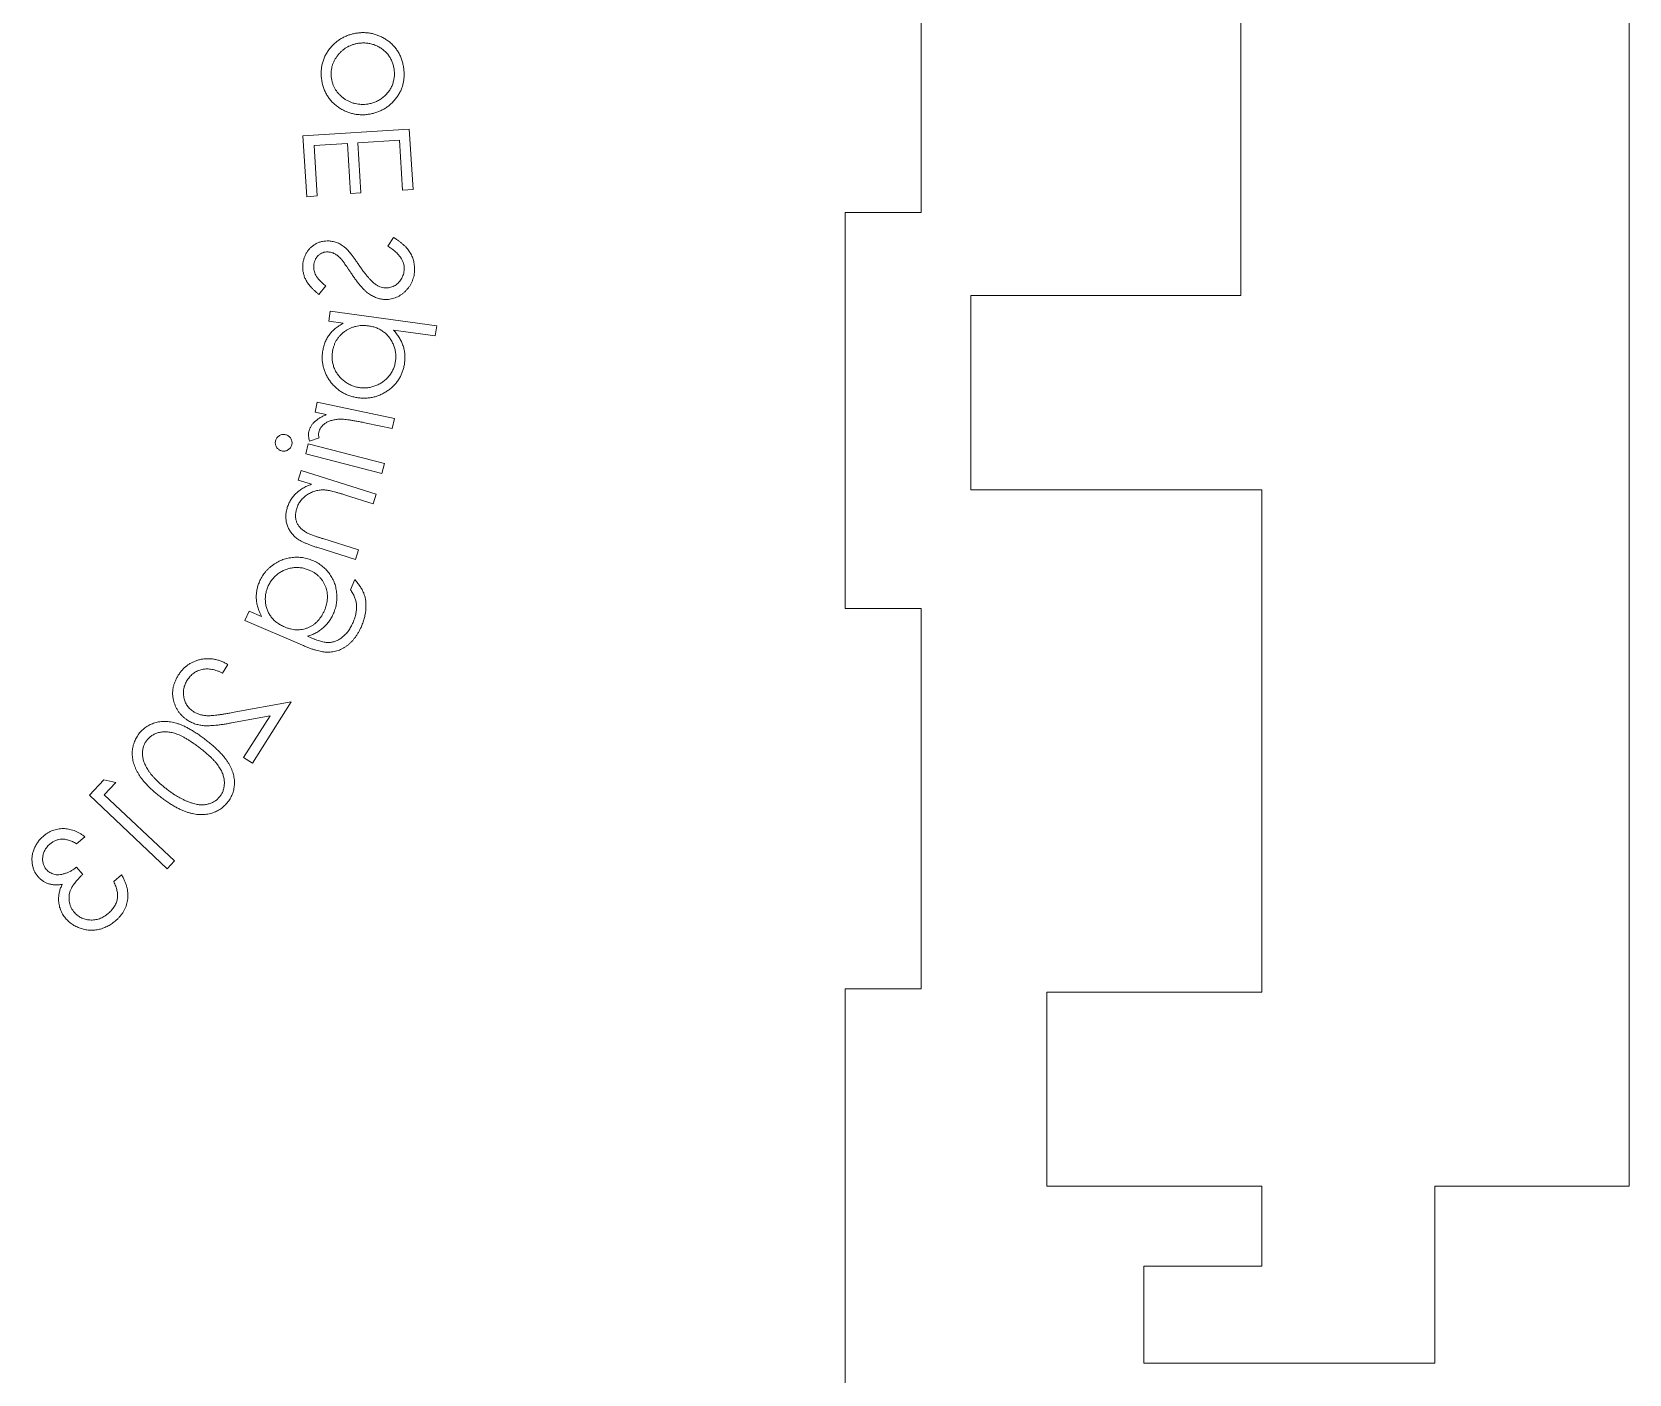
# Model space of a CAD drawing. Header units: inches. Extents: x 0 to 26.9, y 0 to 19.8.
# Drawn here: x 12.935 to 14.992, y 11.96 to 13.689 of the extents above; entities that cross this region are included whole.
import ezdxf

# ---------------------------------------------------------------- set-up
doc = ezdxf.new("R2010")
doc.units = ezdxf.units.IN
doc.header["$MEASUREMENT"] = 0

msp = doc.modelspace()

# ---------------------------------------------------------------- linework, layer by layer
at = {"color": 7, "linetype": 'Continuous', "lineweight": 15}
for p, q in [((14.9924, 12.2022), (14.9924, 15.1722)), ((14.4924, 14.0252), (14.4924, 13.3492)), ((14.0807, 13.4564), (14.0807, 13.9464)), ((13.9827, 13.4564), (14.0807, 13.4564)), ((13.9827, 12.9464), (13.9827, 13.4564)), ((14.1444, 13.3492), (14.1444, 13.0992)), ((14.4924, 13.3492), (14.1444, 13.3492)), ((14.1444, 13.0992), (14.5194, 13.0992)), ((14.5194, 13.0992), (14.5194, 12.4522)), ((14.0807, 12.9464), (13.9827, 12.9464)), ((14.0807, 12.4564), (14.0807, 12.9464)), ((13.2948, 12.9084), (13.29, 12.9105)), ((13.9827, 12.4564), (14.0807, 12.4564)), ((13.9827, 11.9464), (13.9827, 12.4564)), ((14.2424, 12.4522), (14.2424, 12.2022)), ((14.5194, 12.4522), (14.2424, 12.4522)), ((14.2424, 12.2022), (14.5194, 12.2022)), ((14.5194, 12.2022), (14.5194, 12.0992)), ((14.7424, 12.2022), (14.9924, 12.2022)), ((14.7424, 11.9742), (14.7424, 12.2022)), ((14.3674, 11.9742), (14.3674, 12.0992)), ((14.5194, 12.0992), (14.3674, 12.0992)), ((14.3674, 11.9742), (14.7424, 11.9742))]:
    msp.add_line(p, q, dxfattribs=at)
at = {"color": 1, "linetype": 'Continuous', "lineweight": 15}
for p, q in [((13.4212, 13.5637), (13.2842, 13.5551)), ((13.4261, 13.4858), (13.4212, 13.5637)), ((13.2842, 13.5551), (13.2891, 13.4766)), ((13.2985, 13.5423), (13.3414, 13.545)), ((13.3026, 13.4775), (13.2985, 13.5423)), ((13.3414, 13.545), (13.3454, 13.4807)), ((13.3548, 13.5458), (13.4085, 13.5492)), ((13.3588, 13.4815), (13.3548, 13.5458)), ((13.4085, 13.5492), (13.4126, 13.4849)), ((13.2891, 13.4766), (13.3026, 13.4775)), ((13.3454, 13.4807), (13.3588, 13.4815)), ((13.4126, 13.4849), (13.4261, 13.4858)), ((13.401, 13.424), (13.3934, 13.4127)), ((13.3046, 13.3508), (13.3136, 13.3616)), ((13.3193, 13.3292), (13.3176, 13.3163)), ((13.3176, 13.3163), (13.336, 13.3138)), ((13.4565, 13.3102), (13.3193, 13.3292)), ((13.4007, 13.3048), (13.4547, 13.2974)), ((13.4547, 13.2974), (13.4565, 13.3102)), ((13.3024, 13.2121), (13.2997, 13.199)), ((13.402, 13.1911), (13.3024, 13.2121)), ((13.2997, 13.199), (13.3142, 13.1959)), ((13.3992, 13.178), (13.402, 13.1911)), ((13.3656, 13.1851), (13.3992, 13.178)), ((13.291, 13.1582), (13.2877, 13.1455)), ((13.3891, 13.1329), (13.291, 13.1582)), ((13.2927, 13.1616), (13.3049, 13.166)), ((13.2877, 13.1455), (13.3858, 13.1202)), ((13.3858, 13.1202), (13.3891, 13.1329)), ((13.2818, 13.1241), (13.2779, 13.1117)), ((13.2779, 13.1117), (13.2952, 13.1062)), ((13.3785, 13.0936), (13.2818, 13.1241)), ((13.3391, 13.0923), (13.3745, 13.0811)), ((13.3745, 13.0811), (13.3785, 13.0936)), ((13.302, 13.025), (13.3518, 13.0092)), ((13.3557, 13.0216), (13.3096, 13.0362)), ((13.3518, 13.0092), (13.3557, 13.0216)), ((13.3509, 12.9834), (13.3453, 12.9704)), ((13.2147, 12.9427), (13.2095, 12.9307)), ((13.2309, 12.9358), (13.2147, 12.9427)), ((13.2095, 12.9307), (13.2836, 12.8989)), ((13.1805, 12.8629), (13.1876, 12.874)), ((13.2691, 12.8261), (13.1929, 12.8121)), ((13.219, 12.7471), (13.2691, 12.8261)), ((13.1922, 12.7988), (13.2418, 12.808)), ((13.2418, 12.808), (13.2077, 12.7543)), ((13.2077, 12.7543), (13.219, 12.7471)), ((13.0276, 12.7255), (13.0091, 12.7058)), ((13.0431, 12.7222), (13.0276, 12.7255)), ((13.0283, 12.7064), (13.0431, 12.7222)), ((13.0091, 12.7058), (13.1092, 12.6111)), ((13.1186, 12.6211), (13.0283, 12.7064)), ((12.9925, 12.6433), (13.0031, 12.6523)), ((13.0006, 12.6038), (12.9925, 12.6133)), ((13.1092, 12.6111), (13.1186, 12.6211)), ((13.0506, 12.6031), (13.0404, 12.5945))]:
    msp.add_line(p, q, dxfattribs=at)
for points, knots in [([(13.3533, 13.6872), (13.3516, 13.6869), (13.3482, 13.6863), (13.3434, 13.6849), (13.3387, 13.6831), (13.3344, 13.6808), (13.3302, 13.6782), (13.3263, 13.6752), (13.3226, 13.6718), (13.3204, 13.6692), (13.3193, 13.6679)], [0, 0, 0, 0, 0.129511, 0.255611, 0.379323, 0.50178, 0.623973, 0.746558, 0.871667, 1, 1, 1, 1]), ([(13.4138, 13.643), (13.4134, 13.6448), (13.4128, 13.6485), (13.4112, 13.6538), (13.4092, 13.6587), (13.4067, 13.6633), (13.4038, 13.6676), (13.4004, 13.6715), (13.3966, 13.6751), (13.3923, 13.6783), (13.3878, 13.6811), (13.3832, 13.6834), (13.3784, 13.6853), (13.3736, 13.6866), (13.3686, 13.6876), (13.3636, 13.6879), (13.3585, 13.6879), (13.355, 13.6874), (13.3533, 13.6872)], [0, 0, 0, 0, 0.068388, 0.133815, 0.197535, 0.259551, 0.321309, 0.383007, 0.445346, 0.509457, 0.573366, 0.635531, 0.696014, 0.75605, 0.815902, 0.87628, 0.937462, 1, 1, 1, 1]), ([(13.3193, 13.6679), (13.3181, 13.6664), (13.3159, 13.6635), (13.3131, 13.6587), (13.3108, 13.6538), (13.3092, 13.6487), (13.3081, 13.6435), (13.3076, 13.6381), (13.3076, 13.6325), (13.3081, 13.6287), (13.3083, 13.6268)], [0, 0, 0, 0, 0.1287236, 0.2535238, 0.3757456, 0.4969867, 0.6184664, 0.7418508, 0.8685841, 1, 1, 1, 1]), ([(13.3209, 13.6288), (13.3208, 13.6301), (13.3204, 13.6327), (13.3204, 13.6366), (13.3208, 13.6404), (13.3215, 13.6442), (13.3227, 13.6478), (13.3243, 13.6514), (13.3262, 13.6548), (13.3285, 13.6582), (13.3312, 13.6613), (13.334, 13.6642), (13.3371, 13.6667), (13.3404, 13.6689), (13.3439, 13.6707), (13.3476, 13.6722), (13.3515, 13.6733), (13.3542, 13.6738), (13.3556, 13.6741)], [0, 0, 0, 0, 0.062912, 0.124195, 0.184493, 0.243892, 0.304259, 0.365395, 0.427576, 0.492627, 0.557694, 0.621164, 0.683237, 0.745062, 0.807038, 0.869968, 0.933955, 1, 1, 1, 1]), ([(13.3556, 13.6741), (13.3574, 13.6743), (13.361, 13.6747), (13.3663, 13.6745), (13.3716, 13.6736), (13.3767, 13.672), (13.3816, 13.6699), (13.386, 13.6671), (13.39, 13.6638), (13.3935, 13.66), (13.3964, 13.6558), (13.3988, 13.6512), (13.4005, 13.6463), (13.4012, 13.6428), (13.4015, 13.6411)], [0, 0, 0, 0, 0.086015, 0.170897, 0.254648, 0.340039, 0.424907, 0.507258, 0.58827, 0.670274, 0.752246, 0.833448, 0.915537, 1, 1, 1, 1]), ([(13.4015, 13.6411), (13.4017, 13.6393), (13.4021, 13.6359), (13.4019, 13.6307), (13.401, 13.6256), (13.3995, 13.6206), (13.3973, 13.616), (13.3945, 13.6116), (13.3911, 13.6077), (13.3871, 13.6042), (13.3827, 13.6011), (13.3779, 13.5987), (13.3729, 13.5969), (13.3693, 13.5962), (13.3676, 13.5959)], [0, 0, 0, 0, 0.084184, 0.166269, 0.24784, 0.329562, 0.411525, 0.492705, 0.57506, 0.659826, 0.745382, 0.829503, 0.913778, 1, 1, 1, 1]), ([(13.3693, 13.5828), (13.371, 13.5831), (13.3744, 13.5837), (13.3793, 13.5852), (13.384, 13.5871), (13.3885, 13.5894), (13.3927, 13.5921), (13.3966, 13.5953), (13.4004, 13.599), (13.4039, 13.603), (13.407, 13.6073), (13.4096, 13.6118), (13.4116, 13.6166), (13.4131, 13.6215), (13.4141, 13.6266), (13.4146, 13.6319), (13.4145, 13.6374), (13.414, 13.6411), (13.4138, 13.643)], [0, 0, 0, 0, 0.062864, 0.124089, 0.184223, 0.244135, 0.304459, 0.365177, 0.427343, 0.491434, 0.55564, 0.618143, 0.679418, 0.740916, 0.803095, 0.866516, 0.931977, 1, 1, 1, 1]), ([(13.3083, 13.6268), (13.3086, 13.6249), (13.3093, 13.6213), (13.3109, 13.6159), (13.3131, 13.6109), (13.3157, 13.6063), (13.3188, 13.6019), (13.3223, 13.5979), (13.3264, 13.5942), (13.3294, 13.5921), (13.331, 13.591)], [0, 0, 0, 0, 0.131439, 0.257845, 0.381175, 0.502789, 0.624107, 0.746559, 0.871319, 1, 1, 1, 1]), ([(13.3676, 13.5959), (13.3662, 13.5957), (13.3634, 13.5954), (13.3593, 13.5953), (13.3554, 13.5957), (13.3515, 13.5963), (13.3477, 13.5975), (13.344, 13.599), (13.3404, 13.6008), (13.337, 13.603), (13.3338, 13.6055), (13.3309, 13.6083), (13.3283, 13.6112), (13.3261, 13.6143), (13.3243, 13.6177), (13.3228, 13.6212), (13.3216, 13.6249), (13.3212, 13.6275), (13.3209, 13.6288)], [0, 0, 0, 0, 0.066048, 0.130437, 0.193214, 0.255367, 0.317354, 0.379609, 0.44307, 0.508279, 0.573307, 0.635934, 0.696579, 0.756644, 0.816373, 0.876413, 0.937404, 1, 1, 1, 1]), ([(13.331, 13.591), (13.3324, 13.5901), (13.3353, 13.5883), (13.3398, 13.5862), (13.3445, 13.5844), (13.3492, 13.5832), (13.3541, 13.5824), (13.3591, 13.582), (13.3642, 13.5821), (13.3676, 13.5826), (13.3693, 13.5828)], [0, 0, 0, 0, 0.128012, 0.253066, 0.375721, 0.498008, 0.620688, 0.744287, 0.870554, 1, 1, 1, 1]), ([(13.3178, 13.4196), (13.3163, 13.4196), (13.3134, 13.4196), (13.3092, 13.419), (13.3051, 13.4179), (13.3012, 13.4162), (13.2976, 13.414), (13.2943, 13.4113), (13.2914, 13.4082), (13.2889, 13.4047), (13.2869, 13.4008), (13.2853, 13.3967), (13.2843, 13.3924), (13.284, 13.3894), (13.2839, 13.3879)], [0, 0, 0, 0, 0.084955, 0.166974, 0.248521, 0.330093, 0.411724, 0.492569, 0.574523, 0.658481, 0.743798, 0.827767, 0.912918, 1, 1, 1, 1]), ([(13.3383, 13.4112), (13.3376, 13.4118), (13.336, 13.4131), (13.3336, 13.4147), (13.3311, 13.4161), (13.3286, 13.4172), (13.3259, 13.4182), (13.3233, 13.4188), (13.3205, 13.4193), (13.3187, 13.4195), (13.3178, 13.4196)], [0, 0, 0, 0, 0.132158, 0.26052, 0.386391, 0.509959, 0.63198, 0.75425, 0.876661, 1, 1, 1, 1]), ([(13.4279, 13.3812), (13.4279, 13.3822), (13.428, 13.3842), (13.4278, 13.3873), (13.4274, 13.3902), (13.4269, 13.3932), (13.4261, 13.396), (13.4251, 13.3988), (13.4239, 13.4015), (13.4224, 13.4042), (13.4207, 13.4068), (13.4187, 13.4094), (13.4165, 13.4119), (13.414, 13.4144), (13.4111, 13.4169), (13.408, 13.4193), (13.4047, 13.4217), (13.4023, 13.4232), (13.401, 13.424)], [0, 0, 0, 0, 0.05806, 0.114553, 0.170829, 0.225916, 0.281569, 0.336575, 0.392592, 0.449064, 0.506764, 0.567435, 0.630698, 0.697195, 0.767297, 0.841131, 0.918426, 1, 1, 1, 1]), ([(13.2981, 13.3875), (13.2982, 13.3888), (13.2985, 13.3914), (13.2996, 13.395), (13.3014, 13.3982), (13.3037, 13.4009), (13.3065, 13.403), (13.3096, 13.4045), (13.313, 13.4054), (13.3153, 13.4054), (13.3165, 13.4054)], [0, 0, 0, 0, 0.138493, 0.268023, 0.392492, 0.516775, 0.63917, 0.757892, 0.875594, 1, 1, 1, 1]), ([(13.3165, 13.4054), (13.3172, 13.4054), (13.3187, 13.4052), (13.3209, 13.4048), (13.323, 13.4041), (13.3251, 13.4031), (13.3272, 13.4019), (13.3294, 13.4002), (13.3316, 13.3982), (13.3331, 13.3967), (13.3338, 13.3959)], [0, 0, 0, 0, 0.109644, 0.217127, 0.326512, 0.437806, 0.557118, 0.689441, 0.836732, 1, 1, 1, 1]), ([(13.3338, 13.3959), (13.3341, 13.3955), (13.3347, 13.3948), (13.3357, 13.3935), (13.3369, 13.3918), (13.3384, 13.3897), (13.3401, 13.3872), (13.342, 13.3843), (13.3443, 13.381), (13.3458, 13.3787), (13.3466, 13.3775)], [0, 0, 0, 0, 0.052283, 0.125499, 0.218936, 0.333355, 0.469692, 0.625422, 0.802138, 1, 1, 1, 1]), ([(13.356, 13.3889), (13.355, 13.3904), (13.3532, 13.3931), (13.3505, 13.3969), (13.348, 13.4003), (13.3457, 13.4033), (13.3435, 13.4059), (13.3416, 13.408), (13.34, 13.4098), (13.3389, 13.4108), (13.3383, 13.4112)], [0, 0, 0, 0, 0.180643, 0.345969, 0.494017, 0.626203, 0.743285, 0.8447, 0.929875, 1, 1, 1, 1]), ([(13.3934, 13.4127), (13.3952, 13.4116), (13.3985, 13.4095), (13.403, 13.406), (13.4067, 13.4024), (13.4098, 13.3987), (13.4121, 13.395), (13.4137, 13.3911), (13.4147, 13.3872), (13.4146, 13.3845), (13.4146, 13.3832)], [0, 0, 0, 0, 0.1616335, 0.3094081, 0.4442924, 0.5679654, 0.6828842, 0.7912052, 0.8956476, 1, 1, 1, 1]), ([(13.2839, 13.3879), (13.2839, 13.3863), (13.2838, 13.3832), (13.2846, 13.3785), (13.2858, 13.3739), (13.2874, 13.3702), (13.289, 13.3673), (13.2905, 13.3651), (13.2922, 13.3628), (13.2942, 13.3605), (13.2964, 13.3581), (13.2989, 13.3557), (13.3016, 13.3533), (13.3036, 13.3516), (13.3046, 13.3508)], [0, 0, 0, 0, 0.107913, 0.21402, 0.320604, 0.428288, 0.485163, 0.545411, 0.609773, 0.67897, 0.751842, 0.829512, 0.912536, 1, 1, 1, 1]), ([(13.3136, 13.3616), (13.3128, 13.3622), (13.3113, 13.3635), (13.3092, 13.3655), (13.3072, 13.3673), (13.3055, 13.3691), (13.304, 13.3708), (13.3027, 13.3724), (13.3016, 13.3739), (13.3005, 13.3758), (13.2994, 13.3783), (13.2985, 13.3812), (13.298, 13.3843), (13.2981, 13.3864), (13.2981, 13.3875)], [0, 0, 0, 0, 0.098216, 0.190417, 0.274736, 0.35373, 0.425061, 0.490759, 0.550365, 0.603651, 0.703006, 0.800821, 0.899447, 1, 1, 1, 1]), ([(13.3466, 13.3775), (13.3476, 13.376), (13.3496, 13.3731), (13.3525, 13.369), (13.3554, 13.3653), (13.3582, 13.3619), (13.3609, 13.3588), (13.3636, 13.3562), (13.3661, 13.3538), (13.3695, 13.3513), (13.3736, 13.3486), (13.3787, 13.3463), (13.3838, 13.3447), (13.3873, 13.3443), (13.389, 13.3442)], [0, 0, 0, 0, 0.096257, 0.186053, 0.27049, 0.348979, 0.421615, 0.488948, 0.55111, 0.608052, 0.713281, 0.812806, 0.907229, 1, 1, 1, 1]), ([(13.3768, 13.3643), (13.376, 13.3649), (13.3744, 13.3663), (13.3721, 13.3685), (13.3696, 13.3711), (13.3671, 13.374), (13.3645, 13.3772), (13.3617, 13.3808), (13.3589, 13.3848), (13.357, 13.3875), (13.356, 13.3889)], [0, 0, 0, 0, 0.090958, 0.191401, 0.301077, 0.420115, 0.550551, 0.690109, 0.839472, 1, 1, 1, 1]), ([(13.389, 13.3442), (13.3902, 13.3442), (13.3927, 13.3441), (13.3962, 13.3445), (13.3997, 13.3452), (13.4031, 13.3462), (13.4064, 13.3477), (13.4095, 13.3495), (13.4126, 13.3517), (13.4155, 13.3542), (13.4182, 13.3569), (13.4207, 13.3599), (13.4227, 13.363), (13.4244, 13.3663), (13.4258, 13.3698), (13.4269, 13.3734), (13.4276, 13.3772), (13.4278, 13.3798), (13.4279, 13.3812)], [0, 0, 0, 0, 0.061494, 0.122003, 0.1811996, 0.2403272, 0.3000867, 0.361157, 0.4238692, 0.488743, 0.5540026, 0.6176068, 0.6801803, 0.7425493, 0.8051656, 0.8682311, 0.9332881, 1, 1, 1, 1]), ([(13.4146, 13.3832), (13.4145, 13.382), (13.4143, 13.3798), (13.4136, 13.3765), (13.4124, 13.3733), (13.4108, 13.3703), (13.4089, 13.3676), (13.4068, 13.3652), (13.4044, 13.3632), (13.4017, 13.3615), (13.3989, 13.3603), (13.396, 13.3594), (13.393, 13.359), (13.391, 13.359), (13.39, 13.359)], [0, 0, 0, 0, 0.088568, 0.17636, 0.263512, 0.35176, 0.439395, 0.522932, 0.604402, 0.686059, 0.765724, 0.844485, 0.921674, 1, 1, 1, 1]), ([(13.39, 13.359), (13.3889, 13.3591), (13.3866, 13.3594), (13.3832, 13.3604), (13.3799, 13.3621), (13.3778, 13.3636), (13.3768, 13.3643)], [0, 0, 0, 0, 0.236034, 0.478558, 0.730179, 1, 1, 1, 1]), ([(13.336, 13.3138), (13.3342, 13.3127), (13.3306, 13.3106), (13.3257, 13.3069), (13.3214, 13.3029), (13.3177, 13.2984), (13.3147, 13.2936), (13.3123, 13.2883), (13.3105, 13.2827), (13.3098, 13.2788), (13.3095, 13.2768)], [0, 0, 0, 0, 0.135188, 0.263602, 0.387402, 0.508433, 0.628078, 0.748959, 0.871978, 1, 1, 1, 1]), ([(13.3221, 13.2761), (13.3223, 13.2775), (13.3227, 13.2802), (13.3239, 13.2841), (13.3253, 13.2878), (13.3271, 13.2912), (13.3292, 13.2945), (13.3317, 13.2975), (13.3345, 13.3003), (13.3377, 13.3028), (13.341, 13.3051), (13.3446, 13.307), (13.3482, 13.3085), (13.352, 13.3096), (13.356, 13.3104), (13.36, 13.3107), (13.3642, 13.3107), (13.367, 13.3104), (13.3685, 13.3102)], [0, 0, 0, 0, 0.064712, 0.127427, 0.188718, 0.248869, 0.309189, 0.369769, 0.430933, 0.49445, 0.557814, 0.620394, 0.681577, 0.742954, 0.80481, 0.868155, 0.932766, 1, 1, 1, 1]), ([(13.3685, 13.3102), (13.3703, 13.3099), (13.374, 13.3093), (13.3792, 13.3076), (13.384, 13.3053), (13.3884, 13.3024), (13.3924, 13.299), (13.3958, 13.295), (13.3986, 13.2905), (13.4009, 13.2857), (13.4026, 13.2805), (13.4036, 13.2753), (13.4039, 13.27), (13.4036, 13.2664), (13.4034, 13.2647)], [0, 0, 0, 0, 0.088267, 0.172901, 0.255661, 0.338058, 0.419676, 0.50055, 0.58244, 0.666844, 0.751786, 0.834737, 0.917265, 1, 1, 1, 1]), ([(13.415, 13.2619), (13.4152, 13.2639), (13.4157, 13.2677), (13.4155, 13.2736), (13.4147, 13.2792), (13.4132, 13.2847), (13.411, 13.29), (13.4082, 13.2952), (13.4048, 13.3002), (13.4021, 13.3033), (13.4007, 13.3048)], [0, 0, 0, 0, 0.127134, 0.249856, 0.370854, 0.491519, 0.613286, 0.736954, 0.866089, 1, 1, 1, 1]), ([(13.3095, 13.2768), (13.3093, 13.275), (13.3089, 13.2716), (13.3089, 13.2664), (13.3095, 13.2613), (13.3105, 13.2564), (13.3121, 13.2516), (13.3141, 13.2469), (13.3167, 13.2424), (13.3198, 13.238), (13.3232, 13.2339), (13.3269, 13.2302), (13.3309, 13.227), (13.3352, 13.2242), (13.3397, 13.2219), (13.3445, 13.22), (13.3496, 13.2185), (13.3531, 13.218), (13.3548, 13.2177)], [0, 0, 0, 0, 0.06407, 0.12643, 0.187461, 0.247992, 0.308823, 0.370152, 0.433084, 0.497743, 0.562738, 0.626, 0.687669, 0.748814, 0.810068, 0.872057, 0.935057, 1, 1, 1, 1]), ([(13.3571, 13.2307), (13.3554, 13.231), (13.3519, 13.2316), (13.3468, 13.2333), (13.342, 13.2358), (13.3375, 13.2388), (13.3334, 13.2423), (13.3298, 13.2463), (13.3268, 13.2506), (13.3245, 13.2554), (13.3229, 13.2604), (13.3219, 13.2655), (13.3215, 13.2708), (13.3219, 13.2743), (13.3221, 13.2761)], [0, 0, 0, 0, 0.083782, 0.167047, 0.250855, 0.33643, 0.421857, 0.504608, 0.586933, 0.669739, 0.752357, 0.833681, 0.916108, 1, 1, 1, 1]), ([(13.3548, 13.2177), (13.3567, 13.2175), (13.3602, 13.2171), (13.3656, 13.2171), (13.3708, 13.2176), (13.3758, 13.2185), (13.3808, 13.2201), (13.3855, 13.2221), (13.3902, 13.2246), (13.3946, 13.2275), (13.3987, 13.2309), (13.4024, 13.2345), (13.4057, 13.2384), (13.4085, 13.2426), (13.4108, 13.2471), (13.4127, 13.2517), (13.4142, 13.2567), (13.4147, 13.2601), (13.415, 13.2619)], [0, 0, 0, 0, 0.066211, 0.129971, 0.192661, 0.254325, 0.315891, 0.377848, 0.441057, 0.505638, 0.569985, 0.632503, 0.693631, 0.753835, 0.813984, 0.874488, 0.936289, 1, 1, 1, 1]), ([(13.4034, 13.2647), (13.4031, 13.263), (13.4025, 13.2596), (13.4007, 13.2547), (13.3984, 13.2501), (13.3953, 13.2458), (13.3918, 13.2418), (13.3877, 13.2384), (13.3832, 13.2355), (13.3782, 13.2332), (13.373, 13.2315), (13.3677, 13.2305), (13.3624, 13.2301), (13.3589, 13.2305), (13.3571, 13.2307)], [0, 0, 0, 0, 0.0813258, 0.1621896, 0.2427655, 0.3259132, 0.4097316, 0.4925197, 0.5766866, 0.6631317, 0.7497682, 0.8337806, 0.9167867, 1, 1, 1, 1]), ([(13.3142, 13.1959), (13.3127, 13.1952), (13.3097, 13.1939), (13.3055, 13.1916), (13.3019, 13.1891), (13.2988, 13.1864), (13.2962, 13.1835), (13.2942, 13.1804), (13.2926, 13.1771), (13.292, 13.1748), (13.2917, 13.1737)], [0, 0, 0, 0, 0.154605, 0.297954, 0.431205, 0.554689, 0.671336, 0.783256, 0.892009, 1, 1, 1, 1]), ([(13.3046, 13.1731), (13.3049, 13.1742), (13.3055, 13.1763), (13.3072, 13.1793), (13.3095, 13.182), (13.3119, 13.1841), (13.3141, 13.1855), (13.316, 13.1866), (13.3181, 13.1875), (13.3203, 13.1882), (13.3226, 13.1888), (13.3251, 13.1893), (13.3278, 13.1898), (13.3297, 13.1899), (13.3306, 13.19)], [0, 0, 0, 0, 0.097426, 0.19807, 0.304232, 0.420582, 0.482398, 0.546187, 0.61244, 0.682767, 0.755213, 0.832442, 0.914716, 1, 1, 1, 1]), ([(13.3306, 13.19), (13.3315, 13.19), (13.3333, 13.1901), (13.3364, 13.1899), (13.34, 13.1896), (13.3441, 13.189), (13.3487, 13.1883), (13.3539, 13.1874), (13.3595, 13.1863), (13.3635, 13.1855), (13.3656, 13.1851)], [0, 0, 0, 0, 0.0716554, 0.1579911, 0.2595467, 0.3769718, 0.5088919, 0.6570867, 0.8208369, 1, 1, 1, 1]), ([(13.262, 13.17), (13.2613, 13.1702), (13.2599, 13.1705), (13.2578, 13.1704), (13.2557, 13.1699), (13.2538, 13.1689), (13.2521, 13.1677), (13.2506, 13.1661), (13.2495, 13.1643), (13.2491, 13.163), (13.2489, 13.1623)], [0, 0, 0, 0, 0.127416, 0.251648, 0.374112, 0.502329, 0.630744, 0.752215, 0.874733, 1, 1, 1, 1]), ([(13.2698, 13.157), (13.2699, 13.1577), (13.2702, 13.159), (13.2701, 13.1611), (13.2695, 13.1632), (13.2686, 13.1651), (13.2674, 13.1669), (13.2658, 13.1683), (13.264, 13.1694), (13.2627, 13.1698), (13.262, 13.17)], [0, 0, 0, 0, 0.126678, 0.248872, 0.37322, 0.502259, 0.630017, 0.752266, 0.87393, 1, 1, 1, 1]), ([(13.2917, 13.1737), (13.2915, 13.1728), (13.2912, 13.1709), (13.2913, 13.1679), (13.2918, 13.1648), (13.2924, 13.1627), (13.2927, 13.1616)], [0, 0, 0, 0, 0.226419, 0.464846, 0.723555, 1, 1, 1, 1]), ([(13.3049, 13.166), (13.3048, 13.1667), (13.3045, 13.168), (13.3043, 13.1699), (13.3043, 13.1716), (13.3045, 13.1726), (13.3046, 13.1731)], [0, 0, 0, 0, 0.294774, 0.55699, 0.791599, 1, 1, 1, 1]), ([(13.2489, 13.1623), (13.2488, 13.1616), (13.2485, 13.1602), (13.2486, 13.1581), (13.2491, 13.1561), (13.25, 13.1541), (13.2513, 13.1524), (13.2528, 13.1509), (13.2546, 13.1498), (13.256, 13.1494), (13.2567, 13.1492)], [0, 0, 0, 0, 0.127047, 0.249514, 0.370416, 0.498263, 0.627017, 0.74971, 0.871874, 1, 1, 1, 1]), ([(13.2567, 13.1492), (13.2574, 13.149), (13.2587, 13.1487), (13.2609, 13.1489), (13.2629, 13.1494), (13.2648, 13.1503), (13.2666, 13.1516), (13.268, 13.1531), (13.2691, 13.1549), (13.2695, 13.1563), (13.2698, 13.157)], [0, 0, 0, 0, 0.126249, 0.24803, 0.370753, 0.498383, 0.626433, 0.749851, 0.872737, 1, 1, 1, 1]), ([(13.2952, 13.1062), (13.2933, 13.1054), (13.2894, 13.104), (13.2841, 13.1012), (13.2793, 13.0981), (13.2751, 13.0945), (13.2714, 13.0905), (13.2683, 13.0861), (13.2658, 13.0814), (13.2646, 13.078), (13.264, 13.0762)], [0, 0, 0, 0, 0.140405, 0.273358, 0.400254, 0.521844, 0.641111, 0.758779, 0.877969, 1, 1, 1, 1]), ([(13.2762, 13.0751), (13.2765, 13.076), (13.2771, 13.0778), (13.2783, 13.0805), (13.2798, 13.0829), (13.2814, 13.0852), (13.2832, 13.0874), (13.2853, 13.0894), (13.2876, 13.0913), (13.29, 13.093), (13.2926, 13.0945), (13.2952, 13.0958), (13.298, 13.0969), (13.3007, 13.0977), (13.3035, 13.0984), (13.3064, 13.0988), (13.3093, 13.099), (13.3113, 13.0989), (13.3123, 13.0989)], [0, 0, 0, 0, 0.062838, 0.124371, 0.185795, 0.246391, 0.307278, 0.368917, 0.432328, 0.496788, 0.561393, 0.625212, 0.687825, 0.75009, 0.811912, 0.8737, 0.936234, 1, 1, 1, 1]), ([(13.3123, 13.0989), (13.313, 13.0988), (13.3145, 13.0987), (13.317, 13.0982), (13.3198, 13.0977), (13.323, 13.0969), (13.3265, 13.0961), (13.3304, 13.0949), (13.3346, 13.0937), (13.3376, 13.0928), (13.3391, 13.0923)], [0, 0, 0, 0, 0.076775, 0.167281, 0.27122, 0.389308, 0.520553, 0.666187, 0.826312, 1, 1, 1, 1]), ([(13.264, 13.0762), (13.2635, 13.0744), (13.2625, 13.071), (13.262, 13.0656), (13.2622, 13.0604), (13.2632, 13.0552), (13.265, 13.0504), (13.2674, 13.0459), (13.2705, 13.0418), (13.2736, 13.0387), (13.2765, 13.0363), (13.2791, 13.0347), (13.282, 13.033), (13.2853, 13.0313), (13.289, 13.0297), (13.293, 13.0281), (13.2974, 13.0265), (13.3005, 13.0255), (13.302, 13.025)], [0, 0, 0, 0, 0.076034, 0.149081, 0.220499, 0.292162, 0.363534, 0.433108, 0.503305, 0.574919, 0.613311, 0.655824, 0.701926, 0.752904, 0.807751, 0.867391, 0.931455, 1, 1, 1, 1]), ([(13.2878, 13.0447), (13.2871, 13.0451), (13.2857, 13.046), (13.2837, 13.0474), (13.2819, 13.0489), (13.2804, 13.0505), (13.279, 13.0521), (13.2778, 13.0539), (13.2767, 13.0557), (13.2757, 13.0582), (13.2748, 13.0616), (13.2745, 13.0659), (13.2749, 13.0705), (13.2757, 13.0735), (13.2762, 13.0751)], [0, 0, 0, 0, 0.070515, 0.138657, 0.203208, 0.265318, 0.326155, 0.384959, 0.443138, 0.500498, 0.615376, 0.734717, 0.861271, 1, 1, 1, 1]), ([(13.3096, 13.0362), (13.3083, 13.0366), (13.3057, 13.0374), (13.3021, 13.0387), (13.2988, 13.0398), (13.2959, 13.0409), (13.2933, 13.0419), (13.2912, 13.0429), (13.2893, 13.0438), (13.2883, 13.0444), (13.2878, 13.0447)], [0, 0, 0, 0, 0.178793, 0.342015, 0.490029, 0.622561, 0.73996, 0.842042, 0.927817, 1, 1, 1, 1]), ([(13.2969, 13.008), (13.2958, 13.0084), (13.2937, 13.0093), (13.2904, 13.0103), (13.2871, 13.0111), (13.2837, 13.0118), (13.2804, 13.0121), (13.277, 13.0123), (13.2735, 13.0122), (13.2701, 13.0119), (13.2666, 13.0114), (13.2633, 13.0106), (13.26, 13.0097), (13.2568, 13.0086), (13.2537, 13.0072), (13.2506, 13.0056), (13.2477, 13.0037), (13.2448, 13.0017), (13.2421, 12.9996), (13.2395, 12.9972), (13.2371, 12.9948), (13.2349, 12.9922), (13.2329, 12.9895), (13.2311, 12.9867), (13.2295, 12.9837), (13.2285, 12.9816), (13.2281, 12.9806)], [0, 0, 0, 0, 0.042217, 0.083998, 0.125541, 0.166648, 0.207881, 0.249441, 0.291049, 0.333319, 0.375519, 0.417387, 0.458692, 0.500052, 0.541684, 0.583243, 0.62546, 0.668249, 0.711056, 0.753044, 0.794732, 0.835932, 0.876841, 0.917645, 0.958531, 1, 1, 1, 1]), ([(13.3236, 12.94), (13.324, 12.9411), (13.3249, 12.9432), (13.3259, 12.9465), (13.3268, 12.9498), (13.3274, 12.9532), (13.3277, 12.9565), (13.328, 12.9599), (13.3279, 12.9634), (13.3276, 12.9669), (13.3271, 12.9703), (13.3264, 12.9737), (13.3255, 12.9769), (13.3244, 12.9801), (13.3231, 12.9831), (13.3216, 12.9861), (13.3198, 12.9889), (13.3179, 12.9917), (13.3158, 12.9943), (13.3136, 12.9967), (13.3112, 12.999), (13.3086, 13.0012), (13.3059, 13.0031), (13.303, 13.0049), (13.3, 13.0066), (13.2979, 13.0075), (13.2969, 13.008)], [0, 0, 0, 0, 0.0427, 0.084663, 0.126499, 0.168277, 0.209982, 0.252028, 0.294341, 0.337573, 0.380452, 0.422575, 0.464052, 0.504953, 0.545899, 0.586629, 0.627598, 0.668811, 0.710049, 0.751148, 0.791956, 0.832653, 0.873756, 0.915195, 0.9573, 1, 1, 1, 1]), ([(13.2389, 12.9741), (13.2397, 12.9757), (13.2413, 12.979), (13.2443, 12.9835), (13.2479, 12.9874), (13.2519, 12.991), (13.2564, 12.994), (13.2611, 12.9962), (13.2662, 12.9979), (13.2714, 12.9989), (13.2768, 12.9991), (13.2821, 12.9987), (13.2873, 12.9976), (13.2906, 12.9963), (13.2923, 12.9957)], [0, 0, 0, 0, 0.085088, 0.168137, 0.2512, 0.33534, 0.41933, 0.501272, 0.583237, 0.666702, 0.750453, 0.832874, 0.915741, 1, 1, 1, 1]), ([(13.2923, 12.9957), (13.2935, 12.9951), (13.296, 12.994), (13.2994, 12.992), (13.3024, 12.9897), (13.3052, 12.9871), (13.3077, 12.9844), (13.3099, 12.9813), (13.3117, 12.9781), (13.3133, 12.9746), (13.3145, 12.9709), (13.3153, 12.9672), (13.3157, 12.9634), (13.3157, 12.9595), (13.3153, 12.9556), (13.3146, 12.9517), (13.3134, 12.9476), (13.3124, 12.945), (13.3118, 12.9437)], [0, 0, 0, 0, 0.065376, 0.128523, 0.189745, 0.249756, 0.309186, 0.368746, 0.428958, 0.490656, 0.552523, 0.613573, 0.674662, 0.736131, 0.798978, 0.863448, 0.930204, 1, 1, 1, 1]), ([(13.3594, 12.9229), (13.3602, 12.9249), (13.3617, 12.9287), (13.3635, 12.9345), (13.3647, 12.9402), (13.3653, 12.9458), (13.3654, 12.9511), (13.3651, 12.9561), (13.3642, 12.9608), (13.3629, 12.9653), (13.3609, 12.9697), (13.3582, 12.9742), (13.3549, 12.9788), (13.3523, 12.9818), (13.3509, 12.9834)], [0, 0, 0, 0, 0.09741, 0.190035, 0.279066, 0.364611, 0.44624, 0.522853, 0.596155, 0.666126, 0.737808, 0.817203, 0.904276, 1, 1, 1, 1]), ([(13.2281, 12.9806), (13.2274, 12.9789), (13.226, 12.9754), (13.2248, 12.9701), (13.224, 12.9647), (13.224, 12.9592), (13.2246, 12.9536), (13.2259, 12.9478), (13.228, 12.9418), (13.2299, 12.9379), (13.2309, 12.9358)], [0, 0, 0, 0, 0.120606, 0.237922, 0.354071, 0.470011, 0.590363, 0.717098, 0.85347, 1, 1, 1, 1]), ([(13.2602, 12.9225), (13.2585, 12.9233), (13.2552, 12.9249), (13.2507, 12.9279), (13.2467, 12.9313), (13.2433, 12.9351), (13.2405, 12.9394), (13.2383, 12.9439), (13.2367, 12.9488), (13.2358, 12.9539), (13.2356, 12.9591), (13.236, 12.9642), (13.2371, 12.9693), (13.2383, 12.9725), (13.2389, 12.9741)], [0, 0, 0, 0, 0.089228, 0.175286, 0.258643, 0.341187, 0.422625, 0.50313, 0.584451, 0.667967, 0.751616, 0.833892, 0.916302, 1, 1, 1, 1]), ([(13.3453, 12.9704), (13.3464, 12.9689), (13.3485, 12.9659), (13.3508, 12.961), (13.3524, 12.956), (13.3531, 12.9517), (13.3532, 12.9483), (13.3532, 12.9456), (13.3529, 12.9428), (13.3525, 12.94), (13.3518, 12.9371), (13.351, 12.9342), (13.3499, 12.9312), (13.3491, 12.9292), (13.3487, 12.9282)], [0, 0, 0, 0, 0.12565, 0.245714, 0.361859, 0.476596, 0.534878, 0.594778, 0.656612, 0.72055, 0.786059, 0.854778, 0.925852, 1, 1, 1, 1]), ([(13.3118, 12.9437), (13.3112, 12.9423), (13.31, 12.9397), (13.3079, 12.9361), (13.3056, 12.9328), (13.303, 12.9298), (13.3003, 12.9272), (13.2972, 12.9249), (13.294, 12.9229), (13.2906, 12.9214), (13.287, 12.9201), (13.2833, 12.9193), (13.2796, 12.9188), (13.2758, 12.9187), (13.2719, 12.9191), (13.2681, 12.9198), (13.2641, 12.921), (13.2615, 12.922), (13.2602, 12.9225)], [0, 0, 0, 0, 0.069619, 0.13643, 0.200394, 0.262156, 0.322734, 0.382795, 0.44255, 0.503211, 0.563337, 0.622962, 0.682314, 0.742582, 0.803534, 0.866146, 0.93187, 1, 1, 1, 1]), ([(13.29, 12.9105), (13.2919, 12.911), (13.2956, 12.9121), (13.3008, 12.9146), (13.3057, 12.9177), (13.3102, 12.9212), (13.3143, 12.9253), (13.318, 12.9298), (13.3211, 12.9347), (13.3228, 12.9383), (13.3236, 12.94)], [0, 0, 0, 0, 0.125801, 0.250153, 0.373664, 0.498702, 0.623857, 0.748235, 0.872943, 1, 1, 1, 1]), ([(13.3487, 12.9282), (13.3478, 12.9262), (13.3461, 12.9225), (13.3429, 12.9174), (13.3393, 12.9131), (13.3354, 12.9095), (13.3313, 12.9066), (13.3271, 12.9044), (13.3229, 12.903), (13.3193, 12.9024), (13.3163, 12.9023), (13.3139, 12.9026), (13.3112, 12.903), (13.3083, 12.9036), (13.3053, 12.9045), (13.302, 12.9056), (13.2984, 12.9069), (13.296, 12.9079), (13.2948, 12.9084)], [0, 0, 0, 0, 0.096422, 0.18618, 0.270085, 0.350022, 0.42538, 0.495599, 0.562268, 0.626352, 0.659955, 0.696808, 0.737444, 0.781782, 0.829758, 0.882285, 0.938881, 1, 1, 1, 1]), ([(13.3137, 12.8901), (13.3149, 12.89), (13.3173, 12.8899), (13.3209, 12.8902), (13.3244, 12.8907), (13.3278, 12.8916), (13.3311, 12.8927), (13.3343, 12.8942), (13.3375, 12.8959), (13.3405, 12.8979), (13.3434, 12.9002), (13.3461, 12.9027), (13.3487, 12.9055), (13.3512, 12.9085), (13.3535, 12.9117), (13.3556, 12.9152), (13.3576, 12.919), (13.3588, 12.9216), (13.3594, 12.9229)], [0, 0, 0, 0, 0.061006, 0.120349, 0.179033, 0.237203, 0.295119, 0.353027, 0.412353, 0.472856, 0.534136, 0.596092, 0.659067, 0.723384, 0.78935, 0.857248, 0.927483, 1, 1, 1, 1]), ([(13.1876, 12.874), (13.1861, 12.8748), (13.1833, 12.8765), (13.1788, 12.8784), (13.1744, 12.8799), (13.1699, 12.8809), (13.1654, 12.8815), (13.1609, 12.8816), (13.1564, 12.8814), (13.1519, 12.8806), (13.1476, 12.8794), (13.1434, 12.8778), (13.1395, 12.8759), (13.1358, 12.8735), (13.1323, 12.8708), (13.1292, 12.8677), (13.1262, 12.8642), (13.1245, 12.8616), (13.1236, 12.8603)], [0, 0, 0, 0, 0.068609, 0.134759, 0.198771, 0.261429, 0.323095, 0.384613, 0.446236, 0.509146, 0.571767, 0.632673, 0.692519, 0.752294, 0.811949, 0.873161, 0.93543, 1, 1, 1, 1]), ([(13.2836, 12.8989), (13.2852, 12.8982), (13.2882, 12.897), (13.2927, 12.8952), (13.2969, 12.8937), (13.3008, 12.8925), (13.3044, 12.8915), (13.3078, 12.8908), (13.3108, 12.8903), (13.3128, 12.8901), (13.3137, 12.8901)], [0, 0, 0, 0, 0.163059, 0.315042, 0.456811, 0.586174, 0.704811, 0.81386, 0.911937, 1, 1, 1, 1]), ([(13.1236, 12.8603), (13.1228, 12.859), (13.1213, 12.8564), (13.1193, 12.8523), (13.1179, 12.8483), (13.1169, 12.8442), (13.1164, 12.8401), (13.1162, 12.836), (13.1166, 12.8318), (13.1174, 12.8277), (13.1186, 12.8238), (13.1201, 12.82), (13.1219, 12.8164), (13.124, 12.8131), (13.1264, 12.8101), (13.1291, 12.8072), (13.1322, 12.8046), (13.1345, 12.8031), (13.1356, 12.8023)], [0, 0, 0, 0, 0.070168, 0.137652, 0.202608, 0.265687, 0.327635, 0.389643, 0.452051, 0.515361, 0.578579, 0.639773, 0.699892, 0.759089, 0.81796, 0.877384, 0.937794, 1, 1, 1, 1]), ([(13.1351, 12.8539), (13.1357, 12.8548), (13.1369, 12.8565), (13.1389, 12.8589), (13.141, 12.8611), (13.1434, 12.863), (13.1459, 12.8645), (13.1485, 12.8659), (13.1513, 12.867), (13.1543, 12.8678), (13.1573, 12.8683), (13.1605, 12.8684), (13.1637, 12.8683), (13.1669, 12.8679), (13.1702, 12.8671), (13.1736, 12.866), (13.1771, 12.8646), (13.1793, 12.8634), (13.1805, 12.8629)], [0, 0, 0, 0, 0.062815, 0.12353, 0.182154, 0.239745, 0.297377, 0.354708, 0.41234, 0.471918, 0.531912, 0.592626, 0.654502, 0.718108, 0.783966, 0.85254, 0.924667, 1, 1, 1, 1]), ([(13.143, 12.8135), (13.1422, 12.814), (13.1407, 12.8151), (13.1385, 12.8169), (13.1367, 12.8189), (13.135, 12.8211), (13.1336, 12.8234), (13.1324, 12.826), (13.1315, 12.8287), (13.1307, 12.8315), (13.1303, 12.8344), (13.1301, 12.8373), (13.1302, 12.8402), (13.1306, 12.843), (13.1313, 12.8458), (13.1323, 12.8486), (13.1335, 12.8513), (13.1345, 12.853), (13.1351, 12.8539)], [0, 0, 0, 0, 0.062277, 0.123043, 0.182721, 0.24228, 0.302083, 0.362954, 0.424912, 0.489681, 0.554853, 0.617754, 0.680319, 0.742324, 0.804741, 0.868239, 0.932983, 1, 1, 1, 1]), ([(13.1582, 12.7776), (13.1564, 12.7789), (13.153, 12.7815), (13.1479, 12.785), (13.143, 12.7882), (13.1383, 12.791), (13.1338, 12.7934), (13.1294, 12.7955), (13.1253, 12.7972), (13.1213, 12.7984), (13.1175, 12.7994), (13.1138, 12.8001), (13.1102, 12.8006), (13.1066, 12.8008), (13.1032, 12.8007), (13.0998, 12.8004), (13.0965, 12.7998), (13.0934, 12.799), (13.0903, 12.7979), (13.0873, 12.7967), (13.0846, 12.7952), (13.0819, 12.7935), (13.0794, 12.7916), (13.077, 12.7895), (13.0748, 12.7872), (13.0735, 12.7855), (13.0728, 12.7847)], [0, 0, 0, 0, 0.06853, 0.133182, 0.193836, 0.250549, 0.303832, 0.353415, 0.399815, 0.442633, 0.483168, 0.522365, 0.560128, 0.596992, 0.632767, 0.66766, 0.701888, 0.735977, 0.769566, 0.802821, 0.835409, 0.867839, 0.900229, 0.933149, 0.966305, 1, 1, 1, 1]), ([(13.1356, 12.8023), (13.1372, 12.8013), (13.1405, 12.7994), (13.1459, 12.7973), (13.1514, 12.7959), (13.1562, 12.7953), (13.1604, 12.7952), (13.1638, 12.7952), (13.1677, 12.7955), (13.1719, 12.7958), (13.1764, 12.7963), (13.1814, 12.797), (13.1867, 12.7979), (13.1903, 12.7985), (13.1922, 12.7988)], [0, 0, 0, 0, 0.098852, 0.196534, 0.293636, 0.392742, 0.446185, 0.505743, 0.571767, 0.644282, 0.722994, 0.808567, 0.901044, 1, 1, 1, 1]), ([(13.1929, 12.8121), (13.1911, 12.8118), (13.1875, 12.8111), (13.1824, 12.8103), (13.1777, 12.8095), (13.1734, 12.809), (13.1695, 12.8085), (13.1661, 12.8083), (13.1631, 12.8081), (13.1596, 12.8082), (13.1557, 12.8085), (13.1512, 12.8096), (13.1469, 12.8112), (13.1443, 12.8127), (13.143, 12.8135)], [0, 0, 0, 0, 0.1100186, 0.2114647, 0.3048734, 0.3892472, 0.4651377, 0.5325976, 0.5917024, 0.6425649, 0.7343784, 0.8231957, 0.911335, 1, 1, 1, 1]), ([(13.0728, 12.7847), (13.0722, 12.7838), (13.0709, 12.782), (13.0692, 12.7792), (13.0678, 12.7764), (13.0666, 12.7734), (13.0656, 12.7704), (13.0649, 12.7672), (13.0645, 12.764), (13.0642, 12.7607), (13.0643, 12.7574), (13.0646, 12.754), (13.0652, 12.7506), (13.066, 12.7472), (13.0672, 12.7437), (13.0686, 12.7402), (13.0703, 12.7366), (13.0723, 12.7331), (13.0746, 12.7294), (13.0773, 12.7258), (13.0804, 12.7221), (13.0838, 12.7183), (13.0877, 12.7145), (13.0919, 12.7107), (13.0965, 12.7068), (13.0997, 12.7043), (13.1014, 12.703)], [0, 0, 0, 0, 0.033933, 0.06732, 0.100546, 0.133247, 0.165744, 0.198696, 0.232189, 0.265912, 0.30033, 0.335252, 0.370677, 0.407368, 0.444956, 0.483896, 0.524055, 0.566195, 0.610266, 0.657161, 0.706534, 0.75893, 0.814481, 0.873018, 0.934938, 1, 1, 1, 1]), ([(13.1094, 12.7131), (13.1081, 12.7141), (13.1054, 12.7162), (13.1017, 12.7193), (13.0983, 12.7223), (13.0951, 12.7254), (13.0922, 12.7284), (13.0896, 12.7314), (13.0872, 12.7343), (13.0852, 12.7373), (13.0833, 12.7401), (13.0818, 12.743), (13.0805, 12.7458), (13.0793, 12.7485), (13.0785, 12.7512), (13.0779, 12.7539), (13.0776, 12.7565), (13.0774, 12.7599), (13.0777, 12.7639), (13.0787, 12.7685), (13.0804, 12.7727), (13.0821, 12.7752), (13.0829, 12.7764)], [0, 0, 0, 0, 0.0664508, 0.1299036, 0.1903376, 0.2481256, 0.3028635, 0.3548232, 0.4044383, 0.4513779, 0.4960293, 0.538431, 0.5788962, 0.6175061, 0.6548009, 0.6902998, 0.7250038, 0.7583723, 0.8224762, 0.883026, 0.9415931, 1, 1, 1, 1]), ([(13.0829, 12.7764), (13.0839, 12.7775), (13.0858, 12.7798), (13.0895, 12.7826), (13.0936, 12.7849), (13.0974, 12.7862), (13.1007, 12.7869), (13.1032, 12.7873), (13.1059, 12.7875), (13.1085, 12.7874), (13.1113, 12.7871), (13.1141, 12.7867), (13.1171, 12.786), (13.12, 12.7851), (13.1232, 12.784), (13.1265, 12.7826), (13.13, 12.7808), (13.1337, 12.7787), (13.1377, 12.7763), (13.1418, 12.7735), (13.1461, 12.7705), (13.1491, 12.7683), (13.1506, 12.7671)], [0, 0, 0, 0, 0.059181, 0.118343, 0.179214, 0.243387, 0.276685, 0.310233, 0.344555, 0.379674, 0.415943, 0.453648, 0.492467, 0.532903, 0.576241, 0.623563, 0.675274, 0.731269, 0.79138, 0.856214, 0.926076, 1, 1, 1, 1]), ([(13.1876, 12.6972), (13.1882, 12.6981), (13.1895, 12.6998), (13.1911, 12.7026), (13.1925, 12.7054), (13.1937, 12.7083), (13.1946, 12.7113), (13.1953, 12.7144), (13.1958, 12.7175), (13.196, 12.7207), (13.196, 12.724), (13.1956, 12.7273), (13.195, 12.7306), (13.1942, 12.7339), (13.1931, 12.7373), (13.1916, 12.7406), (13.1899, 12.7441), (13.188, 12.7475), (13.1857, 12.751), (13.183, 12.7546), (13.1799, 12.7583), (13.1763, 12.762), (13.1724, 12.7658), (13.168, 12.7697), (13.1633, 12.7736), (13.1599, 12.7762), (13.1582, 12.7776)], [0, 0, 0, 0, 0.0338299, 0.0669007, 0.0996112, 0.1319714, 0.1643596, 0.1968277, 0.2297138, 0.2631005, 0.2969182, 0.3312527, 0.3661083, 0.4016859, 0.4384613, 0.4766421, 0.5160826, 0.5572035, 0.6006588, 0.6470056, 0.6970576, 0.7500628, 0.807037, 0.867591, 0.9318929, 1, 1, 1, 1]), ([(13.1506, 12.7671), (13.1521, 12.766), (13.1549, 12.7637), (13.159, 12.7604), (13.1627, 12.7571), (13.1661, 12.754), (13.1691, 12.751), (13.1717, 12.7481), (13.174, 12.7453), (13.176, 12.7426), (13.1776, 12.7399), (13.1791, 12.7373), (13.1803, 12.7347), (13.1812, 12.7321), (13.182, 12.7295), (13.1825, 12.7269), (13.1829, 12.7244), (13.183, 12.721), (13.1827, 12.7169), (13.1817, 12.7123), (13.18, 12.7081), (13.1783, 12.7056), (13.1774, 12.7044)], [0, 0, 0, 0, 0.073961, 0.143031, 0.207762, 0.267903, 0.323645, 0.375105, 0.422573, 0.465855, 0.506267, 0.54524, 0.583014, 0.619345, 0.654451, 0.688895, 0.722873, 0.756314, 0.821085, 0.88228, 0.94134, 1, 1, 1, 1]), ([(13.1014, 12.703), (13.1031, 12.7018), (13.1063, 12.6993), (13.1113, 12.6959), (13.116, 12.6929), (13.1207, 12.6902), (13.1252, 12.6879), (13.1295, 12.6859), (13.1337, 12.6843), (13.1378, 12.683), (13.1418, 12.682), (13.1456, 12.6813), (13.1494, 12.6809), (13.153, 12.6807), (13.1566, 12.6808), (13.16, 12.6811), (13.1634, 12.6817), (13.1666, 12.6826), (13.1698, 12.6837), (13.1728, 12.685), (13.1756, 12.6865), (13.1783, 12.6882), (13.1808, 12.6902), (13.1833, 12.6923), (13.1855, 12.6947), (13.1869, 12.6964), (13.1876, 12.6972)], [0, 0, 0, 0, 0.064865, 0.126682, 0.184914, 0.240269, 0.29245, 0.341764, 0.387996, 0.431902, 0.47357, 0.513933, 0.552628, 0.590436, 0.626754, 0.662555, 0.697709, 0.732439, 0.766675, 0.800331, 0.833339, 0.866386, 0.89932, 0.932293, 0.965882, 1, 1, 1, 1]), ([(13.1406, 12.6958), (13.1394, 12.6962), (13.1368, 12.6971), (13.1331, 12.6987), (13.1292, 12.7005), (13.1253, 12.7025), (13.1214, 12.7048), (13.1174, 12.7073), (13.1134, 12.7101), (13.1108, 12.7121), (13.1094, 12.7131)], [0, 0, 0, 0, 0.110021, 0.22369, 0.342211, 0.464259, 0.591141, 0.722505, 0.858569, 1, 1, 1, 1]), ([(13.1774, 12.7044), (13.1764, 12.7032), (13.1745, 12.7009), (13.1709, 12.6981), (13.1668, 12.6959), (13.163, 12.6946), (13.1598, 12.6939), (13.1573, 12.6935), (13.1547, 12.6934), (13.152, 12.6934), (13.1493, 12.6937), (13.1464, 12.6942), (13.1435, 12.6949), (13.1416, 12.6955), (13.1406, 12.6958)], [0, 0, 0, 0, 0.111708, 0.222749, 0.336319, 0.455408, 0.517577, 0.580139, 0.644397, 0.710493, 0.778557, 0.849394, 0.923311, 1, 1, 1, 1]), ([(12.9499, 12.6532), (12.9486, 12.652), (12.9461, 12.6497), (12.9428, 12.6457), (12.94, 12.6414), (12.9378, 12.6367), (12.9362, 12.6319), (12.9352, 12.6271), (12.935, 12.6222), (12.9354, 12.6174), (12.9364, 12.6128), (12.9379, 12.6085), (12.94, 12.6045), (12.9418, 12.6022), (12.9427, 12.601)], [0, 0, 0, 0, 0.089761, 0.177836, 0.265055, 0.353439, 0.440505, 0.52463, 0.606851, 0.689235, 0.770032, 0.847674, 0.923832, 1, 1, 1, 1]), ([(13.0031, 12.6523), (13.002, 12.6531), (12.9997, 12.6548), (12.9962, 12.6569), (12.9928, 12.6587), (12.9893, 12.6602), (12.9858, 12.6613), (12.9823, 12.6621), (12.9787, 12.6626), (12.9752, 12.6628), (12.9718, 12.6626), (12.9684, 12.6621), (12.965, 12.6614), (12.9618, 12.6604), (12.9587, 12.659), (12.9557, 12.6574), (12.9527, 12.6555), (12.9509, 12.654), (12.9499, 12.6532)], [0, 0, 0, 0, 0.0731622, 0.1431269, 0.2106986, 0.2759395, 0.3391403, 0.4012575, 0.4623334, 0.5233236, 0.5832813, 0.6427151, 0.7009016, 0.7593456, 0.8176883, 0.8771278, 0.9378901, 1, 1, 1, 1]), ([(12.9535, 12.6102), (12.9531, 12.6108), (12.9522, 12.6119), (12.9511, 12.6138), (12.9502, 12.6157), (12.9495, 12.6177), (12.9491, 12.6198), (12.9488, 12.622), (12.9488, 12.6243), (12.949, 12.6266), (12.9494, 12.6289), (12.95, 12.6312), (12.9509, 12.6334), (12.952, 12.6355), (12.9533, 12.6376), (12.9548, 12.6395), (12.9565, 12.6414), (12.9578, 12.6425), (12.9585, 12.6431)], [0, 0, 0, 0, 0.059133, 0.116841, 0.174181, 0.230936, 0.288581, 0.34762, 0.408958, 0.472599, 0.536776, 0.600556, 0.663776, 0.727966, 0.792829, 0.85929, 0.928207, 1, 1, 1, 1]), ([(12.9585, 12.6431), (12.9596, 12.644), (12.9618, 12.6457), (12.9655, 12.6476), (12.9693, 12.6488), (12.9727, 12.6492), (12.9754, 12.6492), (12.9776, 12.649), (12.9799, 12.6485), (12.9822, 12.6479), (12.9846, 12.647), (12.9872, 12.646), (12.9898, 12.6448), (12.9916, 12.6438), (12.9925, 12.6433)], [0, 0, 0, 0, 0.116869, 0.228109, 0.336442, 0.446018, 0.50259, 0.562325, 0.624977, 0.690906, 0.761373, 0.836431, 0.915523, 1, 1, 1, 1]), ([(12.9925, 12.6133), (12.9913, 12.6123), (12.9889, 12.6104), (12.9852, 12.6081), (12.9813, 12.6062), (12.9774, 12.6048), (12.9736, 12.6038), (12.9699, 12.6033), (12.9665, 12.6033), (12.9634, 12.6039), (12.9605, 12.605), (12.9579, 12.6063), (12.9556, 12.6081), (12.9542, 12.6095), (12.9535, 12.6102)], [0, 0, 0, 0, 0.105655, 0.207384, 0.306134, 0.402594, 0.4942, 0.578245, 0.655341, 0.727783, 0.797455, 0.864965, 0.931753, 1, 1, 1, 1]), ([(12.9427, 12.601), (12.9437, 12.6), (12.9456, 12.5979), (12.9489, 12.5953), (12.9525, 12.5932), (12.9563, 12.5917), (12.9604, 12.5907), (12.9648, 12.5902), (12.9694, 12.5903), (12.9726, 12.5908), (12.9742, 12.591)], [0, 0, 0, 0, 0.12405, 0.244151, 0.36157, 0.478851, 0.599397, 0.725402, 0.858147, 1, 1, 1, 1]), ([(12.9893, 12.5552), (12.9885, 12.5562), (12.9869, 12.5583), (12.9851, 12.5618), (12.9837, 12.5655), (12.983, 12.5695), (12.9827, 12.5735), (12.9831, 12.5776), (12.9839, 12.5815), (12.9852, 12.5847), (12.9865, 12.5873), (12.9878, 12.5894), (12.9893, 12.5915), (12.991, 12.5938), (12.9931, 12.5961), (12.9953, 12.5986), (12.9978, 12.6012), (12.9996, 12.6029), (13.0006, 12.6038)], [0, 0, 0, 0, 0.070496, 0.139886, 0.21035, 0.282495, 0.355405, 0.426718, 0.498387, 0.571946, 0.610809, 0.653791, 0.70081, 0.751817, 0.807171, 0.866715, 0.931202, 1, 1, 1, 1]), ([(13.0404, 12.5945), (13.0409, 12.5935), (13.0418, 12.5915), (13.0429, 12.5886), (13.0439, 12.5858), (13.0446, 12.5831), (13.0451, 12.5804), (13.0453, 12.578), (13.0454, 12.5756), (13.0452, 12.574), (13.0451, 12.5733)], [0, 0, 0, 0, 0.151984, 0.294783, 0.429402, 0.556851, 0.67663, 0.789801, 0.8968, 1, 1, 1, 1]), ([(13.0423, 12.5437), (13.0434, 12.5446), (13.0455, 12.5465), (13.0483, 12.5495), (13.0509, 12.5527), (13.0531, 12.556), (13.0548, 12.5594), (13.0564, 12.563), (13.0575, 12.5666), (13.0583, 12.5704), (13.0587, 12.5743), (13.0587, 12.5782), (13.0583, 12.5823), (13.0576, 12.5863), (13.0564, 12.5905), (13.0549, 12.5947), (13.053, 12.5989), (13.0514, 12.6017), (13.0506, 12.6031)], [0, 0, 0, 0, 0.065468, 0.128177, 0.189352, 0.248845, 0.307393, 0.365378, 0.423127, 0.481692, 0.540715, 0.60001, 0.660934, 0.723206, 0.788095, 0.855279, 0.926102, 1, 1, 1, 1]), ([(12.9742, 12.591), (12.9734, 12.5894), (12.9719, 12.5864), (12.9704, 12.5815), (12.9695, 12.5766), (12.9694, 12.5733), (12.9694, 12.5716)], [0, 0, 0, 0, 0.25834, 0.508973, 0.754333, 1, 1, 1, 1]), ([(12.9694, 12.5716), (12.9694, 12.5705), (12.9695, 12.5682), (12.97, 12.5649), (12.9707, 12.5617), (12.9717, 12.5586), (12.973, 12.5556), (12.9744, 12.5527), (12.9762, 12.5499), (12.9776, 12.5482), (12.9783, 12.5474)], [0, 0, 0, 0, 0.130622, 0.257592, 0.382802, 0.504825, 0.627496, 0.750643, 0.873492, 1, 1, 1, 1]), ([(13.0451, 12.5733), (13.045, 12.5724), (13.0447, 12.5705), (13.0439, 12.5679), (13.0428, 12.5653), (13.0415, 12.5628), (13.0399, 12.5604), (13.038, 12.558), (13.036, 12.5558), (13.0344, 12.5544), (13.0336, 12.5537)], [0, 0, 0, 0, 0.119823, 0.239434, 0.358568, 0.479722, 0.604011, 0.731431, 0.862363, 1, 1, 1, 1]), ([(13.0336, 12.5537), (13.0326, 12.5529), (13.0308, 12.5515), (13.0279, 12.5495), (13.025, 12.548), (13.022, 12.5467), (13.0189, 12.5458), (13.0159, 12.5452), (13.0128, 12.545), (13.0096, 12.545), (13.0066, 12.5454), (13.0036, 12.546), (13.0008, 12.5469), (12.9982, 12.5481), (12.9957, 12.5495), (12.9934, 12.5511), (12.9912, 12.553), (12.9899, 12.5545), (12.9893, 12.5552)], [0, 0, 0, 0, 0.0734318, 0.1433005, 0.2101306, 0.2755869, 0.339453, 0.4019325, 0.4645712, 0.5282322, 0.590769, 0.6516341, 0.7102464, 0.767744, 0.8252659, 0.8823944, 0.940754, 1, 1, 1, 1]), ([(12.9783, 12.5474), (12.9796, 12.5459), (12.9822, 12.5431), (12.9867, 12.5396), (12.9918, 12.5366), (12.9972, 12.5343), (13.0029, 12.5327), (13.0088, 12.5318), (13.0147, 12.5318), (13.0205, 12.5326), (13.0263, 12.5342), (13.0319, 12.5366), (13.0373, 12.5397), (13.0406, 12.5423), (13.0423, 12.5437)], [0, 0, 0, 0, 0.080184, 0.160129, 0.241261, 0.324808, 0.408444, 0.490426, 0.572288, 0.655314, 0.739208, 0.823833, 0.910308, 1, 1, 1, 1])]:
    msp.add_open_spline(points, degree=3, knots=knots, dxfattribs=at)

doc.saveas('drawing.dxf')
